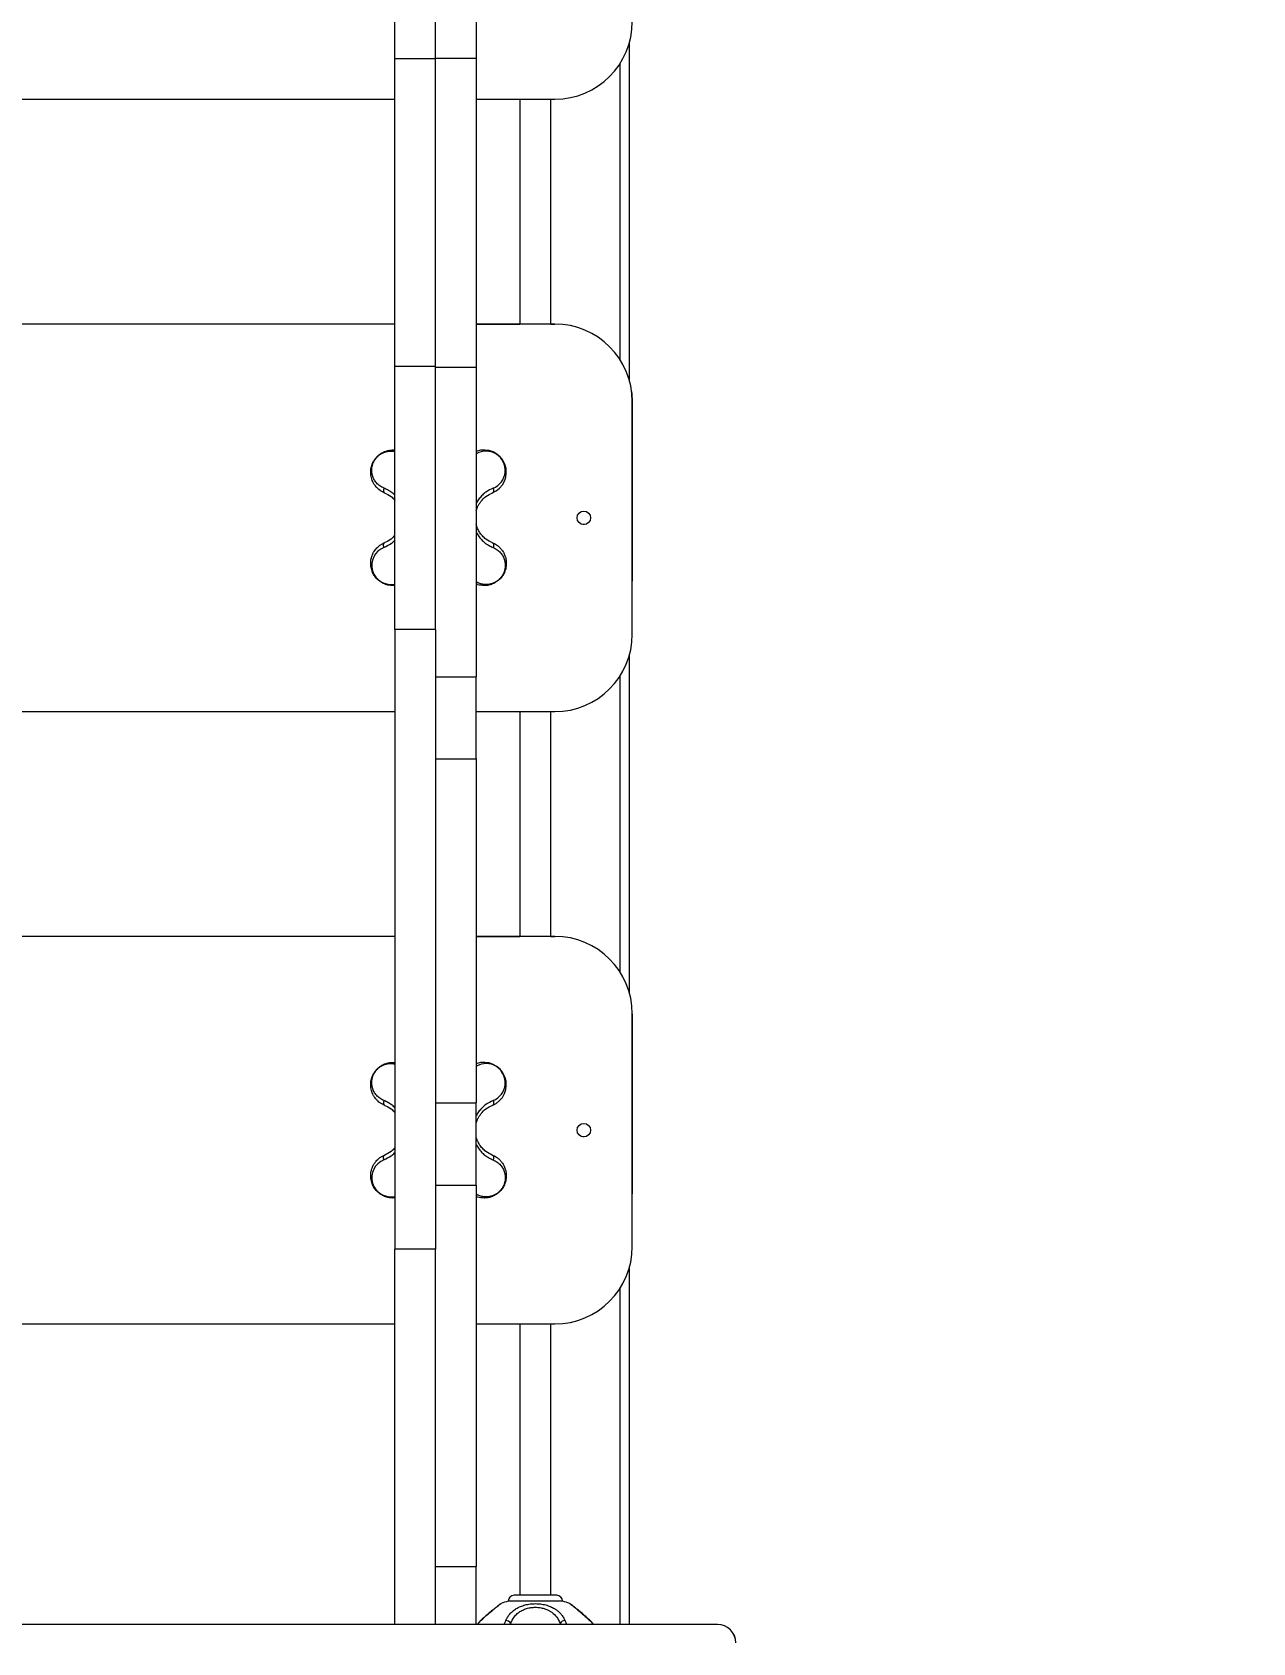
# Model space of a CAD drawing. Header units: millimetres. Extents: x -7083 to 7374, y -8368 to 7509.
# Drawn here: x -482 to 148, y -1291 to -459 of the extents above; entities that cross this region are included whole.
import ezdxf

# ---------------------------------------------------------------- set-up
doc = ezdxf.new("R2010")
doc.units = ezdxf.units.MM
for name, color, linetype in [('DIKOM_ОБЪЕКТ', 7, 'Continuous'), ('DIKOM_РАЗМЕР_ЗОНА', 7, 'Continuous'), ('DIKOM_РАЗМЕР_ОБЪЕКТА', 7, 'Continuous')]:
    doc.layers.add(name, color=color, linetype=linetype)
doc.styles.add('style1', font='arial.ttf', dxfattribs={"width": 0.8})
doc.dimstyles.new('1-50', dxfattribs={"dimtxt": 300, "dimasz": 200, "dimexe": 100, "dimexo": 0, "dimgap": 100, "dimtad": 1, "dimtxsty": 'style1', "dimcen": 200, "dimclrd": 7, "dimclre": 7, "dimclrt": 7, "dimadec": 1, "dimazin": 2, "dimtfac": 1, "dimtmove": 0, "dimatfit": 2, "dimfxl": 0, "dimlwd": 25, "dimlwe": 18, "dimarcsym": 0})

# ---------------------------------------------------------------- blocks, each defined once
blk = doc.blocks.new('*D10')
at = {"layer": 'Defpoints', "color": 0, "transparency": 16777216}
for p in [(4593.55, 648.92), (-5583.43, 647.96), (4593.55, -5902.54)]:
    blk.add_point(p, dxfattribs=at)
at = {"layer": 'DIKOM_РАЗМЕР_ОБЪЕКТА', "color": 7, "lineweight": 18, "transparency": 16777216}
for p, q in [((4593.55, 648.92), (4593.55, -6002.54)), ((-5583.43, 647.96), (-5583.43, -6002.54))]:
    blk.add_line(p, q, dxfattribs=at)
at = {"layer": 'DIKOM_РАЗМЕР_ОБЪЕКТА', "color": 7, "lineweight": 25, "transparency": 16777216}
blk.add_line((-5383.43, -5902.54), (4393.55, -5902.54), dxfattribs=at)
at = {"layer": 'DIKOM_РАЗМЕР_ОБЪЕКТА', "color": 7, "transparency": 16777216}
for points in [[(-5383.43, -5869.2), (-5383.43, -5935.87), (-5583.43, -5902.54)], [(4393.55, -5869.2), (4393.55, -5935.87), (4593.55, -5902.54)]]:
    blk.add_solid(points, dxfattribs=at)
at = {"layer": 'DIKOM_РАЗМЕР_ОБЪЕКТА', "color": 7, "transparency": 16777216, "insert": (-226.13, -5649.37), "char_height": 300, "attachment_point": 5, "style": 'style1'}
blk.add_mtext('10150', dxfattribs=at)
blk = doc.blocks.new('*D11')
at = {"layer": 'Defpoints', "color": 0, "transparency": 16777216}
for p in [(-321.71, 5509.06), (-348.71, -4811.52), (5568.58, -4811.52)]:
    blk.add_point(p, dxfattribs=at)
at = {"layer": 'DIKOM_РАЗМЕР_ОБЪЕКТА', "color": 7, "lineweight": 18, "transparency": 16777216}
for p, q in [((-321.71, 5509.06), (5668.58, 5509.06)), ((-348.71, -4811.52), (5668.58, -4811.52))]:
    blk.add_line(p, q, dxfattribs=at)
at = {"layer": 'DIKOM_РАЗМЕР_ОБЪЕКТА', "color": 7, "lineweight": 25, "transparency": 16777216}
blk.add_line((5568.58, 5309.06), (5568.58, -4611.52), dxfattribs=at)
at = {"layer": 'DIKOM_РАЗМЕР_ОБЪЕКТА', "color": 7, "transparency": 16777216}
for points in [[(5535.25, 5309.06), (5601.91, 5309.06), (5568.58, 5509.06)], [(5535.25, -4611.52), (5601.91, -4611.52), (5568.58, -4811.52)]]:
    blk.add_solid(points, dxfattribs=at)
at = {"layer": 'DIKOM_РАЗМЕР_ОБЪЕКТА', "color": 7, "transparency": 16777216, "insert": (5315.31, 775.23), "char_height": 300, "attachment_point": 5, "rotation": 90, "style": 'style1'}
blk.add_mtext('10300', dxfattribs=at)
blk = doc.blocks.new('*D12')
at = {"layer": 'Defpoints', "color": 0, "transparency": 16777216}
for p in [(-621.71, 7509.06), (-373.6, -6811.53), (7273.89, -6811.53)]:
    blk.add_point(p, dxfattribs=at)
at = {"layer": 'DIKOM_РАЗМЕР_ЗОНА', "color": 7, "lineweight": 18, "transparency": 16777216}
for p, q in [((-621.71, 7509.06), (7373.89, 7509.06)), ((-373.6, -6811.53), (7373.89, -6811.53))]:
    blk.add_line(p, q, dxfattribs=at)
at = {"layer": 'DIKOM_РАЗМЕР_ЗОНА', "color": 7, "lineweight": 25, "transparency": 16777216}
blk.add_line((7273.89, 7309.06), (7273.89, -6611.53), dxfattribs=at)
at = {"layer": 'DIKOM_РАЗМЕР_ЗОНА', "color": 7, "transparency": 16777216}
for points in [[(7240.56, 7309.06), (7307.22, 7309.06), (7273.89, 7509.06)], [(7240.56, -6611.53), (7307.22, -6611.53), (7273.89, -6811.53)]]:
    blk.add_solid(points, dxfattribs=at)
at = {"layer": 'DIKOM_РАЗМЕР_ЗОНА', "color": 7, "transparency": 16777216, "insert": (7020.62, 1288.25), "char_height": 300, "attachment_point": 5, "rotation": 90, "style": 'style1'}
blk.add_mtext('14300', dxfattribs=at)
blk = doc.blocks.new('*D13')
at = {"layer": 'Defpoints', "color": 0, "transparency": 16777216}
for p in [(6593.53, 996.24), (-7083.43, 647.96), (6593.53, -8268.31)]:
    blk.add_point(p, dxfattribs=at)
at = {"layer": 'DIKOM_РАЗМЕР_ЗОНА', "color": 7, "lineweight": 18, "transparency": 16777216}
for p, q in [((6593.53, 996.24), (6593.53, -8368.31)), ((-7083.43, 647.96), (-7083.43, -8368.31))]:
    blk.add_line(p, q, dxfattribs=at)
at = {"layer": 'DIKOM_РАЗМЕР_ЗОНА', "color": 7, "lineweight": 25, "transparency": 16777216}
blk.add_line((-6883.43, -8268.31), (6393.53, -8268.31), dxfattribs=at)
at = {"layer": 'DIKOM_РАЗМЕР_ЗОНА', "color": 7, "transparency": 16777216}
for points in [[(-6883.43, -8234.97), (-6883.43, -8301.64), (-7083.43, -8268.31)], [(6393.53, -8234.97), (6393.53, -8301.64), (6593.53, -8268.31)]]:
    blk.add_solid(points, dxfattribs=at)
at = {"layer": 'DIKOM_РАЗМЕР_ЗОНА', "color": 7, "transparency": 16777216, "insert": (322.1, -8015.03), "char_height": 300, "attachment_point": 5, "style": 'style1'}
blk.add_mtext('13650', dxfattribs=at)

msp = doc.modelspace()

# ---------------------------------------------------------------- linework, layer by layer
at = {"layer": 'DIKOM_ОБЪЕКТ', "color": 7, "linetype": 'Continuous', "lineweight": 15}
for p, q in [((-294.712, -473.189), (-294.712, -337.472)), ((-273.712, -473.189), (-273.712, -337.472)), ((-252.712, -337.005), (-252.712, -472.79)), ((-173.712, -639.184), (-173.712, -464.895)), ((-273.712, -473.189), (-294.712, -473.189)), ((-294.712, -631.886), (-294.712, -473.189)), ((-273.712, -472.79), (-252.712, -472.79)), ((-273.712, -631.886), (-273.712, -473.189)), ((-252.712, -472.79), (-252.712, -632.285)), ((-178.712, -475.902), (-178.712, -628.182)), ((-952.712, -494.044), (-294.712, -494.044)), ((-252.712, -494.044), (-212.212, -494.044)), ((-230.213, -494.044), (-230.213, -610.043)), ((-214.213, -610.044), (-214.213, -494.044)), ((-294.712, -610.044), (-952.712, -610.044)), ((-252.712, -610.042), (-230.208, -610.043)), ((-212.212, -610.044), (-252.712, -610.044)), ((-230.208, -610.044), (-230.208, -610.043)), ((-214.213, -610.043), (-214.208, -610.043)), ((-214.208, -610.044), (-214.208, -610.043)), ((-214.208, -610.043), (-212.208, -610.043)), ((-273.712, -631.886), (-294.712, -631.886)), ((-294.712, -767.671), (-294.712, -631.886)), ((-273.712, -767.671), (-273.712, -631.886)), ((-273.712, -632.285), (-252.712, -632.285)), ((-252.712, -632.285), (-252.712, -792.028)), ((-172.209, -650.044), (-172.212, -742.801)), ((-172.212, -770.044), (-172.212, -650.044)), ((-294.712, -744.894), (-295.712, -745.042)), ((-273.712, -767.671), (-294.712, -767.671)), ((-294.712, -767.671), (-294.712, -1087.449)), ((-273.712, -767.671), (-273.712, -1087.449)), ((-173.712, -955.184), (-173.712, -780.895)), ((-273.712, -792.028), (-252.712, -792.028)), ((-252.712, -834.488), (-252.712, -792.028)), ((-178.712, -791.902), (-178.712, -944.182)), ((-952.712, -810.044), (-294.712, -810.044)), ((-252.712, -810.044), (-212.212, -810.044)), ((-230.213, -810.044), (-230.213, -926.043)), ((-214.213, -926.044), (-214.213, -810.044)), ((-273.712, -834.488), (-252.712, -834.488)), ((-252.712, -834.488), (-252.712, -1011.849)), ((-294.712, -926.044), (-952.712, -926.044)), ((-252.712, -926.042), (-230.208, -926.043)), ((-212.212, -926.044), (-252.712, -926.044)), ((-230.208, -926.044), (-230.208, -926.043)), ((-214.213, -926.043), (-214.208, -926.043)), ((-214.208, -926.044), (-214.208, -926.043)), ((-214.208, -926.043), (-212.208, -926.043)), ((-172.209, -966.044), (-172.212, -1058.801)), ((-172.212, -1086.044), (-172.212, -966.044)), ((-273.712, -1011.849), (-252.712, -1011.849)), ((-252.712, -1054.478), (-252.712, -1011.849)), ((-273.712, -1054.478), (-252.712, -1054.478)), ((-252.712, -1054.478), (-252.712, -1251.195)), ((-294.712, -1060.894), (-295.712, -1061.042)), ((-273.712, -1087.449), (-294.712, -1087.449)), ((-294.712, -1281.044), (-294.712, -1087.449)), ((-273.712, -1281.044), (-273.712, -1087.449)), ((-173.712, -1281.044), (-173.712, -1096.895)), ((-178.712, -1107.902), (-178.712, -1281.044)), ((-952.712, -1126.044), (-294.712, -1126.044)), ((-252.712, -1126.044), (-212.212, -1126.044)), ((-230.213, -1126.044), (-230.213, -1266.044)), ((-214.213, -1266.044), (-214.213, -1126.044)), ((-273.712, -1251.195), (-252.712, -1251.195)), ((-252.712, -1281.189), (-252.712, -1251.195)), ((-208.213, -1269.044), (-236.213, -1269.044)), ((-250.577, -1279.169), (-252.311, -1281.044)), ((-252.144, -1281.044), (-250.36, -1279.117)), ((-237.508, -1279.117), (-238.477, -1281.044)), ((-205.95, -1281.044), (-206.919, -1279.117)), ((-194.066, -1279.117), (-192.283, -1281.044)), ((-192.109, -1281.044), (-193.85, -1279.169)), ((-235.014, -1280.615), (-235.254, -1281.044)), ((-235.014, -1281.044), (-235.014, -1280.615)), ((-209.165, -1281.044), (-209.413, -1280.615)), ((-209.413, -1280.615), (-209.413, -1281.044))]:
    msp.add_line(p, q, dxfattribs=at)
at = {"layer": 'DIKOM_ОБЪЕКТ', "color": 7, "linetype": 'Continuous', "lineweight": 15, "flags": 128}
for points in [[(-172.553, -644.809), (-172.402, -646.124), (-172.209, -650.044)], [(-300.359, -694.748), (-300.504, -695.133), (-300.594, -695.53), (-300.624, -695.919), (-300.594, -696.286), (-300.504, -696.615), (-300.358, -696.891), (-300.163, -697.103), (-299.927, -697.242)], [(-244.064, -694.748), (-243.919, -695.133), (-243.829, -695.53), (-243.799, -695.919), (-243.829, -696.286), (-243.919, -696.615), (-244.065, -696.891), (-244.26, -697.103), (-244.496, -697.242)], [(-196.806, -713.52), (-197.211, -713.544), (-197.792, -713.495)], [(-300.359, -725.336), (-300.504, -724.951), (-300.594, -724.554), (-300.624, -724.165), (-300.594, -723.798), (-300.504, -723.469), (-300.358, -723.193), (-300.163, -722.981), (-299.927, -722.842)], [(-244.496, -722.842), (-244.26, -722.981), (-244.065, -723.193), (-243.919, -723.469), (-243.829, -723.798), (-243.799, -724.165), (-243.829, -724.554), (-243.919, -724.951), (-244.064, -725.336)], [(-300.359, -1010.748), (-300.504, -1011.133), (-300.594, -1011.53), (-300.624, -1011.919), (-300.594, -1012.286), (-300.504, -1012.615), (-300.358, -1012.891), (-300.163, -1013.103), (-299.927, -1013.242)], [(-244.064, -1010.748), (-243.919, -1011.133), (-243.829, -1011.53), (-243.799, -1011.919), (-243.829, -1012.286), (-243.919, -1012.615), (-244.065, -1012.891), (-244.26, -1013.103), (-244.496, -1013.242)], [(-197.073, -1029.541), (-197.211, -1029.544), (-197.792, -1029.495)], [(-300.359, -1041.336), (-300.504, -1040.951), (-300.594, -1040.554), (-300.624, -1040.165), (-300.594, -1039.798), (-300.504, -1039.469), (-300.358, -1039.193), (-300.163, -1038.981), (-299.927, -1038.842)], [(-244.496, -1038.842), (-244.26, -1038.981), (-244.065, -1039.193), (-243.919, -1039.469), (-243.829, -1039.798), (-243.799, -1040.165), (-243.829, -1040.554), (-243.919, -1040.951), (-244.064, -1041.336)], [(-250.36, -1279.117), (-250.506, -1279.124), (-250.577, -1279.169)], [(-194.066, -1279.117), (-193.921, -1279.124), (-193.85, -1279.169)]]:
    msp.add_lwpolyline(points, dxfattribs=at)
at = {"layer": 'DIKOM_ОБЪЕКТ', "color": 7, "linetype": 'Continuous', "lineweight": 15}
for centre in [(-197.212, -710.044), (-197.212, -1026.044)]:
    msp.add_circle(centre, 3.5, dxfattribs=at)
for centre, radius, start, end in [((-212.212, -454.044), 40, 270, 0), ((-212.212, -650.044), 40, 0, 90), ((-248.705, -686.544), 11.495, 291.474686, 110.399614), ((-247.673, -685.535), 9.894, 291.388041, 120.617256), ((-296.766, -734.541), 9.881, 111.322325, 281.997857), ((-212.212, -770.044), 40, 270, 0), ((-212.212, -966.044), 40, 0, 90), ((-212.209, -966.043), 40, 359.998597, 89.998597), ((-248.705, -1002.544), 11.495, 291.474686, 110.399614), ((-247.673, -1001.535), 9.894, 291.388041, 120.617256), ((-296.766, -1050.541), 9.881, 111.322325, 281.997857), ((-212.212, -1086.044), 40, 270, 0), ((-222.213, -1315.288), 48.317, 106.843245, 111.538333), ((-233.213, -1269.044), 3, 90, 180), ((-211.213, -1269.044), 3, 0, 90), ((-222.213, -1315.288), 48.317, 68.461252, 73.156755), ((-237.318, -1281.627), 2.517, 23.71954, 94.322357), ((-207.109, -1281.627), 2.517, 85.677643, 156.28046), ((-128.306, -1290.543), 9.499, 359.99462, 89.994619), ((-128.299, -1290.544), 9.5, 0, 90)]:
    msp.add_arc(centre, radius, start, end, dxfattribs=at)
for points, knots in [([(-299.927, -697.242), (-300.353, -697.056), (-301.234, -696.672), (-302.396, -695.931), (-303.474, -695.064), (-304.384, -694.132), (-305.205, -693.076), (-305.886, -691.959), (-306.443, -690.742), (-306.861, -689.469), (-307.118, -688.189), (-307.234, -686.834), (-307.194, -685.508), (-306.973, -684.067), (-306.573, -682.657), (-305.933, -681.192), (-305.055, -679.76), (-303.878, -678.376), (-302.729, -677.398), (-301.767, -676.753), (-300.824, -676.217), (-299.593, -675.68), (-298.249, -675.299), (-297.005, -675.096), (-295.933, -675.033), (-295.17, -675.037), (-294.774, -675.085), (-294.712, -675.092)], [0, 0, 0, 0, 0.0429601, 0.0888602, 0.1314284, 0.1779052, 0.2183276, 0.2664916, 0.3110842, 0.3553266, 0.403545, 0.443409, 0.4911646, 0.5325959, 0.5801241, 0.6216827, 0.666373, 0.7111176, 0.7558241, 0.7775993, 0.8005673, 0.8422059, 0.8898419, 0.9250641, 0.9599539, 0.9936798, 1, 1, 1, 1]), ([(-300.359, -694.748), (-301.099, -694.39), (-302.582, -693.674), (-304.258, -692.087), (-305.527, -690.261), (-306.345, -688.226), (-306.71, -686.026), (-306.588, -684.034), (-306.153, -682.371), (-305.697, -681.268), (-305.215, -680.392), (-304.631, -679.51), (-303.735, -678.455), (-302.462, -677.391), (-301.13, -676.61), (-299.834, -676.084), (-298.177, -675.667), (-296.438, -675.522), (-295.213, -675.775), (-294.712, -675.879)], [0, 0, 0, 0, 0.0854065, 0.1709937, 0.2562178, 0.3416817, 0.4264991, 0.5121383, 0.5580081, 0.5978053, 0.6214993, 0.6434373, 0.6838019, 0.7267261, 0.7696863, 0.812549, 0.8555312, 0.9408185, 1, 1, 1, 1]), ([(-294.712, -698.484), (-294.748, -698.441), (-295.314, -697.786), (-296.566, -696.828), (-298.419, -695.587), (-299.705, -695.03), (-300.359, -694.748)], [0, 0, 0, 0, 0.02244, 0.3480517, 0.6686366, 1, 1, 1, 1]), ([(-299.927, -697.242), (-298.824, -697.76), (-297.381, -698.439), (-295.731, -699.834), (-295.074, -700.45), (-294.756, -700.832), (-294.712, -700.886)], [0, 0, 0, 0, 0.6043517, 0.7909136, 0.9704853, 1, 1, 1, 1]), ([(-244.064, -694.748), (-245.332, -695.35), (-247.249, -696.26), (-249.599, -698.269), (-251.178, -700.099), (-252.238, -701.592), (-252.647, -702.549), (-252.712, -702.701)], [0, 0, 0, 0, 0.3836397, 0.5797889, 0.7701568, 0.9635613, 1, 1, 1, 1]), ([(-252.712, -706.388), (-252.616, -706.062), (-252.382, -705.261), (-251.866, -704.055), (-251.169, -702.779), (-249.876, -700.925), (-247.653, -698.748), (-245.589, -697.763), (-244.496, -697.242)], [0, 0, 0, 0, 0.0690637, 0.1694278, 0.2731645, 0.3808671, 0.6725019, 1, 1, 1, 1]), ([(-244.496, -722.842), (-245.598, -722.321), (-247.039, -721.639), (-248.696, -720.257), (-249.575, -719.388), (-250.566, -718.217), (-251.567, -716.658), (-252.37, -714.988), (-252.627, -713.889), (-252.712, -713.527)], [0, 0, 0, 0, 0.3262858, 0.4270095, 0.5239592, 0.617389, 0.775901, 0.9262432, 1, 1, 1, 1]), ([(-295.712, -745.042), (-296.14, -745.028), (-296.984, -745.002), (-298.269, -744.778), (-299.467, -744.435), (-300.555, -743.991), (-301.878, -743.301), (-303.177, -742.357), (-304.333, -741.186), (-305.081, -740.244), (-305.716, -739.252), (-306.271, -738.157), (-306.724, -736.947), (-307.043, -735.649), (-307.19, -734.491), (-307.223, -733.446), (-307.181, -732.557), (-307.066, -731.648), (-306.896, -730.82), (-306.648, -729.95), (-306.327, -729.08), (-305.932, -728.246), (-305.427, -727.359), (-304.81, -726.471), (-304.02, -725.562), (-302.992, -724.599), (-301.682, -723.633), (-300.493, -723.098), (-299.927, -722.842)], [0, 0, 0, 0, 0.0431653, 0.0849563, 0.1254974, 0.1580518, 0.187896, 0.250624, 0.2817368, 0.3135604, 0.3437702, 0.3764298, 0.4168609, 0.4585564, 0.5015902, 0.5310799, 0.5637662, 0.592892, 0.6263741, 0.6524821, 0.6884336, 0.7245854, 0.7502763, 0.7962942, 0.8378922, 0.8750776, 0.9404476, 1, 1, 1, 1]), ([(-300.359, -725.336), (-299.099, -724.719), (-297.196, -723.787), (-295.333, -722.315), (-294.754, -721.648), (-294.712, -721.599)], [0, 0, 0, 0, 0.6443957, 0.9738655, 1, 1, 1, 1]), ([(-294.712, -719.076), (-295.36, -719.779), (-296.966, -721.519), (-298.821, -722.348), (-299.927, -722.842)], [0, 0, 0, 0, 0.4040331, 1, 1, 1, 1]), ([(-252.712, -717.394), (-252.66, -717.516), (-252.267, -718.448), (-251.215, -719.934), (-249.635, -721.785), (-247.868, -723.276), (-246.001, -724.492), (-244.717, -725.052), (-244.064, -725.336)], [0, 0, 0, 0, 0.0293518, 0.2231825, 0.4174034, 0.6114582, 0.8025173, 1, 1, 1, 1]), ([(-244.496, -722.842), (-244.121, -723.004), (-243.345, -723.338), (-242.258, -723.996), (-241.358, -724.678), (-240.625, -725.351), (-240.028, -725.985), (-239.442, -726.712), (-238.944, -727.451), (-238.487, -728.253), (-238.088, -729.099), (-237.768, -729.972), (-237.497, -730.931), (-237.3, -731.959), (-237.198, -733.157), (-237.22, -734.387), (-237.381, -735.655), (-237.702, -736.956), (-238.157, -738.167), (-238.713, -739.261), (-239.551, -740.572), (-240.641, -741.806), (-241.898, -742.832), (-242.87, -743.47), (-243.877, -743.996), (-245.203, -744.532), (-246.846, -744.958), (-248.091, -745.014), (-248.712, -745.042)], [0, 0, 0, 0, 0.0390534, 0.0806736, 0.1248937, 0.1523669, 0.1823182, 0.2147511, 0.2496685, 0.2759204, 0.3122219, 0.348769, 0.3744229, 0.4175257, 0.4584547, 0.4985766, 0.5417462, 0.583538, 0.6240376, 0.6565947, 0.686723, 0.7493468, 0.7799579, 0.8122341, 0.8422672, 0.875051, 0.937759, 1, 1, 1, 1]), ([(-244.064, -725.336), (-243.324, -725.694), (-241.841, -726.409), (-240.165, -727.997), (-238.896, -729.823), (-238.078, -731.858), (-237.713, -734.058), (-237.835, -736.05), (-238.271, -737.713), (-238.726, -738.816), (-239.208, -739.692), (-239.792, -740.574), (-240.688, -741.629), (-241.961, -742.693), (-243.293, -743.475), (-244.589, -743.999), (-246.247, -744.421), (-248.219, -744.547), (-250.4, -744.146), (-251.914, -743.636), (-252.612, -743.136), (-252.712, -743.065)], [0, 0, 0, 0, 0.0758854, 0.1519315, 0.2276549, 0.3035913, 0.3789533, 0.4550455, 0.4958018, 0.5311624, 0.5522151, 0.5717074, 0.6075722, 0.6457113, 0.6838823, 0.7219667, 0.7601573, 0.8359368, 0.9119826, 0.9874402, 1, 1, 1, 1]), ([(-248.712, -745.042), (-249.851, -744.946), (-251.052, -744.845), (-252.346, -744.459), (-252.555, -744.345), (-252.712, -744.26)], [0, 0, 0, 0, 0.8244212, 0.8682765, 1, 1, 1, 1]), ([(-299.927, -1013.242), (-300.353, -1013.056), (-301.234, -1012.672), (-302.396, -1011.931), (-303.474, -1011.064), (-304.384, -1010.132), (-305.205, -1009.076), (-305.886, -1007.959), (-306.443, -1006.742), (-306.861, -1005.469), (-307.118, -1004.189), (-307.234, -1002.834), (-307.194, -1001.508), (-306.973, -1000.067), (-306.573, -998.657), (-305.933, -997.192), (-305.055, -995.76), (-303.878, -994.376), (-302.729, -993.398), (-301.767, -992.753), (-300.824, -992.217), (-299.593, -991.68), (-298.249, -991.299), (-297.005, -991.096), (-295.933, -991.033), (-295.17, -991.037), (-294.774, -991.085), (-294.712, -991.092)], [0, 0, 0, 0, 0.0429601, 0.0888602, 0.1314284, 0.1779052, 0.2183276, 0.2664916, 0.3110842, 0.3553266, 0.403545, 0.443409, 0.4911646, 0.5325959, 0.5801241, 0.6216827, 0.666373, 0.7111176, 0.7558241, 0.7775993, 0.8005673, 0.8422059, 0.8898419, 0.9250641, 0.9599539, 0.9936798, 1, 1, 1, 1]), ([(-300.359, -1010.748), (-301.099, -1010.39), (-302.582, -1009.674), (-304.258, -1008.087), (-305.527, -1006.261), (-306.345, -1004.226), (-306.71, -1002.026), (-306.588, -1000.034), (-306.153, -998.371), (-305.697, -997.268), (-305.215, -996.392), (-304.631, -995.51), (-303.735, -994.455), (-302.462, -993.391), (-301.13, -992.61), (-299.834, -992.084), (-298.177, -991.667), (-296.438, -991.522), (-295.213, -991.775), (-294.712, -991.879)], [0, 0, 0, 0, 0.0854065, 0.1709937, 0.2562178, 0.3416817, 0.4264991, 0.5121383, 0.5580081, 0.5978053, 0.6214993, 0.6434373, 0.6838019, 0.7267261, 0.7696863, 0.812549, 0.8555312, 0.9408185, 1, 1, 1, 1]), ([(-294.712, -1014.484), (-294.748, -1014.441), (-295.314, -1013.786), (-296.566, -1012.828), (-298.419, -1011.587), (-299.705, -1011.03), (-300.359, -1010.748)], [0, 0, 0, 0, 0.02244, 0.3480517, 0.6686366, 1, 1, 1, 1]), ([(-299.927, -1013.242), (-298.824, -1013.76), (-297.381, -1014.439), (-295.731, -1015.834), (-295.074, -1016.45), (-294.756, -1016.832), (-294.712, -1016.886)], [0, 0, 0, 0, 0.6043517, 0.7909136, 0.9704853, 1, 1, 1, 1]), ([(-244.064, -1010.748), (-245.332, -1011.35), (-247.249, -1012.26), (-249.599, -1014.269), (-251.178, -1016.099), (-252.238, -1017.592), (-252.647, -1018.549), (-252.712, -1018.701)], [0, 0, 0, 0, 0.3836397, 0.5797889, 0.7701568, 0.9635613, 1, 1, 1, 1]), ([(-252.712, -1022.388), (-252.616, -1022.062), (-252.382, -1021.261), (-251.866, -1020.055), (-251.169, -1018.779), (-249.876, -1016.925), (-247.653, -1014.748), (-245.589, -1013.763), (-244.496, -1013.242)], [0, 0, 0, 0, 0.0690637, 0.1694278, 0.2731645, 0.3808671, 0.6725019, 1, 1, 1, 1]), ([(-244.496, -1038.842), (-245.598, -1038.321), (-247.039, -1037.639), (-248.696, -1036.257), (-249.575, -1035.388), (-250.566, -1034.217), (-251.567, -1032.658), (-252.37, -1030.988), (-252.627, -1029.889), (-252.712, -1029.527)], [0, 0, 0, 0, 0.3262858, 0.4270095, 0.5239592, 0.617389, 0.775901, 0.9262432, 1, 1, 1, 1]), ([(-295.712, -1061.042), (-296.14, -1061.028), (-296.984, -1061.002), (-298.269, -1060.778), (-299.467, -1060.435), (-300.555, -1059.991), (-301.878, -1059.301), (-303.177, -1058.357), (-304.333, -1057.186), (-305.081, -1056.244), (-305.716, -1055.252), (-306.271, -1054.157), (-306.724, -1052.947), (-307.043, -1051.649), (-307.19, -1050.491), (-307.223, -1049.446), (-307.181, -1048.557), (-307.066, -1047.648), (-306.896, -1046.82), (-306.648, -1045.95), (-306.327, -1045.08), (-305.932, -1044.246), (-305.427, -1043.359), (-304.81, -1042.471), (-304.02, -1041.562), (-302.992, -1040.599), (-301.682, -1039.633), (-300.493, -1039.098), (-299.927, -1038.842)], [0, 0, 0, 0, 0.0431653, 0.0849563, 0.1254974, 0.1580518, 0.187896, 0.250624, 0.2817368, 0.3135604, 0.3437702, 0.3764298, 0.4168609, 0.4585564, 0.5015902, 0.5310799, 0.5637662, 0.592892, 0.6263741, 0.6524821, 0.6884336, 0.7245854, 0.7502763, 0.7962942, 0.8378922, 0.8750776, 0.9404476, 1, 1, 1, 1]), ([(-300.359, -1041.336), (-299.099, -1040.719), (-297.196, -1039.787), (-295.333, -1038.315), (-294.754, -1037.648), (-294.712, -1037.599)], [0, 0, 0, 0, 0.6443957, 0.9738655, 1, 1, 1, 1]), ([(-294.712, -1035.076), (-295.36, -1035.779), (-296.966, -1037.519), (-298.821, -1038.348), (-299.927, -1038.842)], [0, 0, 0, 0, 0.4040331, 1, 1, 1, 1]), ([(-252.712, -1033.394), (-252.66, -1033.516), (-252.267, -1034.448), (-251.215, -1035.934), (-249.635, -1037.785), (-247.868, -1039.276), (-246.001, -1040.492), (-244.717, -1041.052), (-244.064, -1041.336)], [0, 0, 0, 0, 0.0293518, 0.2231825, 0.4174034, 0.6114582, 0.8025173, 1, 1, 1, 1]), ([(-244.496, -1038.842), (-244.121, -1039.004), (-243.345, -1039.338), (-242.258, -1039.996), (-241.358, -1040.678), (-240.625, -1041.351), (-240.028, -1041.985), (-239.442, -1042.712), (-238.944, -1043.451), (-238.487, -1044.253), (-238.088, -1045.099), (-237.768, -1045.972), (-237.497, -1046.931), (-237.3, -1047.959), (-237.198, -1049.157), (-237.22, -1050.387), (-237.381, -1051.655), (-237.702, -1052.956), (-238.157, -1054.167), (-238.713, -1055.261), (-239.551, -1056.572), (-240.641, -1057.806), (-241.898, -1058.832), (-242.87, -1059.47), (-243.877, -1059.996), (-245.203, -1060.532), (-246.846, -1060.958), (-248.091, -1061.014), (-248.712, -1061.042)], [0, 0, 0, 0, 0.0390534, 0.0806736, 0.1248937, 0.1523669, 0.1823182, 0.2147511, 0.2496685, 0.2759204, 0.3122219, 0.348769, 0.3744229, 0.4175257, 0.4584547, 0.4985766, 0.5417462, 0.583538, 0.6240376, 0.6565947, 0.686723, 0.7493468, 0.7799579, 0.8122341, 0.8422672, 0.875051, 0.937759, 1, 1, 1, 1]), ([(-244.064, -1041.336), (-243.324, -1041.694), (-241.841, -1042.409), (-240.165, -1043.997), (-238.896, -1045.823), (-238.078, -1047.858), (-237.713, -1050.058), (-237.835, -1052.05), (-238.271, -1053.713), (-238.726, -1054.816), (-239.208, -1055.692), (-239.792, -1056.574), (-240.688, -1057.629), (-241.961, -1058.693), (-243.293, -1059.475), (-244.589, -1059.999), (-246.247, -1060.421), (-248.219, -1060.547), (-250.4, -1060.146), (-251.914, -1059.636), (-252.612, -1059.136), (-252.712, -1059.065)], [0, 0, 0, 0, 0.0758854, 0.1519315, 0.2276549, 0.3035913, 0.3789533, 0.4550455, 0.4958018, 0.5311624, 0.5522151, 0.5717074, 0.6075722, 0.6457113, 0.6838823, 0.7219667, 0.7601573, 0.8359368, 0.9119826, 0.9874402, 1, 1, 1, 1]), ([(-248.712, -1061.042), (-249.851, -1060.946), (-251.052, -1060.845), (-252.346, -1060.459), (-252.555, -1060.345), (-252.712, -1060.26)], [0, 0, 0, 0, 0.8244212, 0.8682765, 1, 1, 1, 1]), ([(-240.451, -1270.633), (-240.496, -1270.668), (-240.587, -1270.736), (-241.272, -1271.26), (-242.299, -1272.058), (-243.637, -1273.122), (-245.198, -1274.401), (-247.482, -1276.326), (-249.339, -1278.032), (-250.577, -1279.169)], [0, 0, 0, 0, 0.1243911, 0.2484763, 0.3731634, 0.4982781, 0.6239715, 0.749402, 1, 1, 1, 1]), ([(-250.36, -1279.117), (-249.091, -1277.952), (-247.173, -1276.19), (-244.831, -1274.219), (-243.228, -1272.905), (-241.863, -1271.821), (-240.786, -1270.984), (-240.146, -1270.495), (-239.874, -1270.288), (-239.951, -1270.346), (-239.953, -1270.348)], [0, 0, 0, 0, 0.2478669, 0.3745976, 0.4975929, 0.6225502, 0.7474306, 0.8720058, 0.9970907, 1, 1, 1, 1]), ([(-239.947, -1270.344), (-240.035, -1270.382), (-240.214, -1270.46), (-240.372, -1270.575), (-240.452, -1270.634)], [0, 0, 0, 0, 0.4917748, 1, 1, 1, 1]), ([(-237.508, -1279.117), (-237.229, -1278.522), (-236.672, -1277.33), (-235.453, -1275.678), (-233.95, -1274.185), (-232.108, -1272.869), (-229.989, -1271.79), (-227.565, -1270.974), (-224.953, -1270.444), (-223.121, -1270.377), (-222.213, -1270.344)], [0, 0, 0, 0, 0.1251323, 0.2502609, 0.3787913, 0.500352, 0.6280766, 0.7504607, 0.8762798, 1, 1, 1, 1]), ([(-222.213, -1266.044), (-222.884, -1266.044), (-224.266, -1266.044), (-226.316, -1266.044), (-228.288, -1266.044), (-230.046, -1266.044), (-231.477, -1266.044), (-232.492, -1266.044), (-233.104, -1266.044), (-233.178, -1266.044), (-233.213, -1266.044)], [0, 0, 0, 0, 0.116516, 0.2400113, 0.3686408, 0.5, 0.6313592, 0.7599887, 0.883484, 1, 1, 1, 1]), ([(-211.213, -1266.044), (-211.249, -1266.044), (-211.322, -1266.044), (-211.934, -1266.044), (-212.949, -1266.044), (-214.38, -1266.044), (-216.139, -1266.044), (-218.11, -1266.044), (-220.16, -1266.044), (-221.542, -1266.044), (-222.213, -1266.044)], [0, 0, 0, 0, 0.116516, 0.2400113, 0.3686408, 0.5, 0.6313592, 0.7599887, 0.883484, 1, 1, 1, 1]), ([(-222.213, -1270.344), (-221.302, -1270.375), (-219.931, -1270.423), (-218.154, -1270.718), (-216.446, -1271.109), (-214.42, -1271.799), (-212.536, -1272.759), (-211.078, -1273.749), (-209.964, -1274.683), (-208.843, -1275.859), (-207.762, -1277.321), (-207.206, -1278.506), (-206.919, -1279.117)], [0, 0, 0, 0, 0.1240504, 0.1867432, 0.2503831, 0.3728898, 0.5007631, 0.5811906, 0.6645245, 0.7511624, 0.8716295, 1, 1, 1, 1]), ([(-203.975, -1270.634), (-204.055, -1270.575), (-204.213, -1270.46), (-204.391, -1270.382), (-204.479, -1270.344)], [0, 0, 0, 0, 0.5082252, 1, 1, 1, 1]), ([(-204.474, -1270.348), (-204.433, -1270.379), (-204.351, -1270.441), (-203.66, -1270.969), (-202.61, -1271.784), (-201.236, -1272.875), (-199.631, -1274.186), (-197.871, -1275.676), (-196.002, -1277.316), (-194.719, -1278.51), (-194.066, -1279.117)], [0, 0, 0, 0, 0.1223061, 0.2473055, 0.3729254, 0.4981471, 0.623621, 0.7489877, 0.8724189, 1, 1, 1, 1]), ([(-193.85, -1279.169), (-194.476, -1278.585), (-195.727, -1277.42), (-197.55, -1275.82), (-199.274, -1274.361), (-200.835, -1273.086), (-202.169, -1272.026), (-203.187, -1271.235), (-203.853, -1270.726), (-203.929, -1270.668), (-203.967, -1270.64)], [0, 0, 0, 0, 0.1268586, 0.2534024, 0.3794606, 0.505265, 0.630448, 0.7556751, 0.8799864, 1, 1, 1, 1]), ([(-235.014, -1280.615), (-234.493, -1279.458), (-233.813, -1277.945), (-232.434, -1276.338), (-231.568, -1275.502), (-230.399, -1274.58), (-228.851, -1273.653), (-226.802, -1272.84), (-224.572, -1272.306), (-222.993, -1272.238), (-222.213, -1272.204)], [0, 0, 0, 0, 0.2643445, 0.3459583, 0.4245194, 0.5002324, 0.6286691, 0.750488, 0.8766631, 1, 1, 1, 1]), ([(-222.213, -1272.204), (-221.429, -1272.237), (-220.245, -1272.286), (-218.72, -1272.585), (-217.504, -1272.913), (-216.243, -1273.382), (-214.964, -1274.011), (-213.105, -1275.198), (-210.922, -1277.294), (-209.935, -1279.466), (-209.413, -1280.615)], [0, 0, 0, 0, 0.1240351, 0.1870684, 0.2511466, 0.3318805, 0.4153267, 0.5019656, 0.7365325, 1, 1, 1, 1]), ([(-128.305, -1281.044), (-128.508, -1281.044), (-128.915, -1281.044), (-130.539, -1281.044), (-132.932, -1281.044), (-136.212, -1281.044), (-140.349, -1281.044), (-145.355, -1281.044), (-151.235, -1281.044), (-158.01, -1281.044), (-165.489, -1281.044), (-173.546, -1281.044), (-182.127, -1281.044), (-191.451, -1281.044), (-201.516, -1281.044), (-213.233, -1281.044), (-226.778, -1281.044), (-242.383, -1281.044), (-259.002, -1281.044), (-276.601, -1281.044), (-295.102, -1281.044), (-314.426, -1281.044), (-334.516, -1281.044), (-353.874, -1281.044), (-372.319, -1281.044), (-389.642, -1281.044), (-407.25, -1281.044), (-425.111, -1281.044), (-443.826, -1281.044), (-463.449, -1281.044), (-483.85, -1281.044), (-504.34, -1281.044), (-524.78, -1281.044), (-545.038, -1281.044), (-565.06, -1281.044), (-584.752, -1281.044), (-604.295, -1281.044), (-623.829, -1281.044), (-643.481, -1281.044), (-663.387, -1281.044), (-683.442, -1281.044), (-703.72, -1281.044), (-723.977, -1281.044), (-744.18, -1281.044), (-764.3, -1281.044), (-784.336, -1281.044), (-803.715, -1281.044), (-822.312, -1281.044), (-840.173, -1281.044), (-857.78, -1281.044), (-875.104, -1281.044), (-893.549, -1281.044), (-912.907, -1281.044), (-932.997, -1281.044), (-952.321, -1281.044), (-970.822, -1281.044), (-988.421, -1281.044), (-1005.04, -1281.044), (-1020.645, -1281.044), (-1034.19, -1281.044), (-1045.907, -1281.044), (-1055.972, -1281.044), (-1065.296, -1281.044), (-1073.877, -1281.044), (-1081.986, -1281.044), (-1089.55, -1281.044), (-1096.423, -1281.044), (-1102.368, -1281.044), (-1107.376, -1281.044), (-1111.45, -1281.044), (-1114.637, -1281.044), (-1116.951, -1281.044), (-1118.523, -1281.044), (-1118.92, -1281.044), (-1119.119, -1281.044)], [0, 0, 0, 0, 0.0128598, 0.0257173, 0.0389038, 0.0521823, 0.0656745, 0.0790933, 0.0926104, 0.1063625, 0.1201183, 0.1328766, 0.14563, 0.1584904, 0.1714398, 0.1843946, 0.2007532, 0.2171121, 0.2335559, 0.25, 0.2664438, 0.2828879, 0.2992465, 0.3156054, 0.3285599, 0.3415094, 0.3543698, 0.3671231, 0.3798817, 0.3938871, 0.4078897, 0.4216383, 0.4353013, 0.4487661, 0.4618071, 0.4747419, 0.4873695, 0.5, 0.5128597, 0.5257172, 0.5389038, 0.5521823, 0.5656745, 0.5790933, 0.5926104, 0.6063625, 0.6201183, 0.6328766, 0.64563, 0.6584904, 0.6714398, 0.6843946, 0.7007532, 0.7171121, 0.7335559, 0.75, 0.7664438, 0.7828879, 0.7992465, 0.8156054, 0.8285599, 0.8415094, 0.8543698, 0.8671231, 0.8798817, 0.8938871, 0.9078897, 0.9216383, 0.9353013, 0.9487661, 0.9618071, 0.9747419, 0.9873695, 1, 1, 1, 1])]:
    msp.add_open_spline(points, degree=3, knots=knots, dxfattribs=at)

# ---------------------------------------------------------------- dimensions: what is measured, and where the dimension line sits
at = {"layer": 'DIKOM_РАЗМЕР_ЗОНА'}
dim = msp.add_linear_dim(base=(7273.891, -6811.526), p1=(-621.712, 7509.064), p2=(-373.605, -6811.526), angle=90, text='14300', dimstyle='1-50', dxfattribs=at)
dim.commit()
dim.dimension.update_dxf_attribs({"geometry": '*D12', "text_midpoint": (7273.891, 1288.251), "dimtype": 160})
dim = msp.add_linear_dim(base=(6593.528, -8268.308), p1=(-7083.425, 647.956), p2=(6593.528, 996.237), text='13650', dimstyle='1-50', dxfattribs=at)
dim.commit()
dim.dimension.update_dxf_attribs({"geometry": '*D13', "text_midpoint": (322.101, -8268.308), "dimtype": 160})
at = {"layer": 'DIKOM_РАЗМЕР_ОБЪЕКТА'}
dim = msp.add_linear_dim(base=(5568.58, -4811.525), p1=(-321.712, 5509.064), p2=(-348.712, -4811.525), angle=90, text='10300', dimstyle='1-50', dxfattribs=at)
dim.commit()
dim.dimension.update_dxf_attribs({"geometry": '*D11', "text_midpoint": (5568.58, 775.227), "dimtype": 160})
dim = msp.add_linear_dim(base=(4593.55, -5902.538), p1=(-5583.425, 647.956), p2=(4593.55, 648.921), text='10150', dimstyle='1-50', dxfattribs=at)
dim.commit()
dim.dimension.update_dxf_attribs({"geometry": '*D10', "text_midpoint": (-226.127, -5902.538), "dimtype": 160})

doc.saveas('drawing.dxf')
